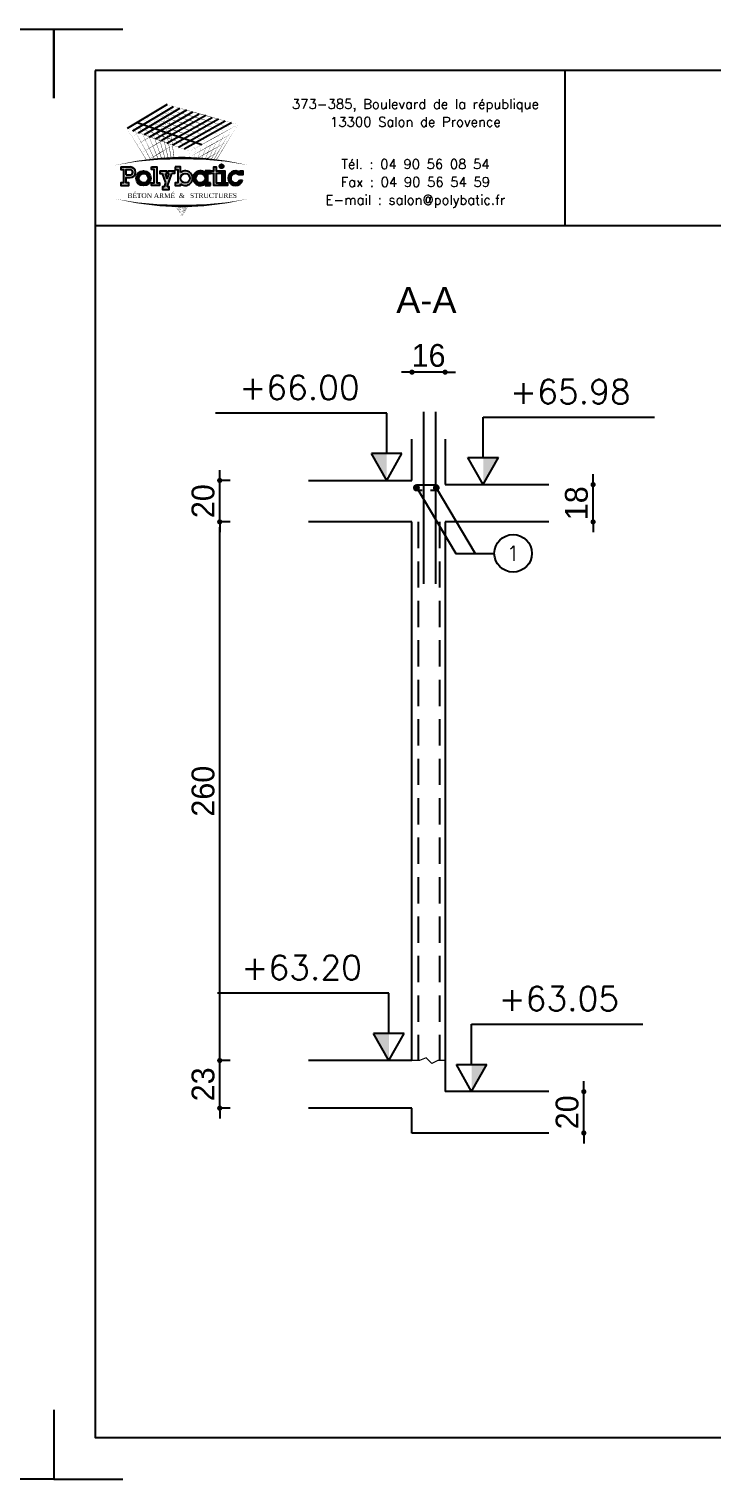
# Model space of a CAD drawing. Header units: metres. Extents: x -5618 to 118954, y -306 to 4637.
# Drawn here: x 13183 to 13513, y 894 to 1594 of the extents above; entities that cross this region are included whole.
import ezdxf
from ezdxf.enums import TextEntityAlignment as Align

# ---------------------------------------------------------------- set-up
doc = ezdxf.new("R2010")
doc.units = ezdxf.units.M
doc.linetypes.add('CACHEX2', pattern=[19.05, 12.7, -6.35])
for name, color, linetype in [('COTATION', 1, 'Continuous'), ('GO-FER-HA', 140, 'Continuous'), ('GO-TEXTE', 9, 'Continuous'), ('K_ENT_M_Building_V.76', 7, 'Continuous'), ('STR_COTATION', 1, 'Continuous'), ('STR_VOI-POT', 6, 'Continuous')]:
    doc.layers.add(name, color=color, linetype=linetype)
doc.layers.add('Kofragna_forma', color=7, linetype='Continuous', lineweight=70)
doc.styles.add('GrDimensions', font='simplex.shx')
doc.styles.add('POLYBATIC', font='TIMES.TTF')
doc.styles.add('schéma', font='simplex.shx')
doc.styles.add('TEXTE', font='romans.shx')
doc.styles.add('TEXTEBA', font='ARIAL.TTF')
doc.dimstyles.new('COUPE-20', dxfattribs={"dimscale": 0.5, "dimtxt": 22, "dimasz": 5, "dimexe": 0.05, "dimexo": 0, "dimgap": 5, "dimtad": 1, "dimdec": 0, "dimdsep": 46, "dimtxsty": 'Standard', "dimblk1": 'DOT', "dimblk2": 'DOT', "dimsah": 1, "dimcen": 0, "dimdle": 150, "dimclrd": 1, "dimclre": 1, "dimclrt": 7, "dimadec": 0, "dimazin": 0, "dimtfac": 1, "dimtdec": 0, "dimtix": 1, "dimtmove": 2, "dimatfit": 3, "dimldrblk": 'DOT', "dimfxl": 0, "dimtvp": 1, "dimtolj": 1, "dimtzin": 0, "dimarcsym": 0})

# ---------------------------------------------------------------- blocks, each defined once
blk = doc.blocks.new('A$C492E529B')
h = blk.add_hatch(color=256)
h.paths.add_polyline_path([(-1.983, 0.1), (-2.083, 0.1), (-2.083, 0.3), (-1.933, 0.3, 1), (-1.933, 0.7), (-2.283, 0.7), (-2.283, 0.6), (-2.183, 0.6), (-2.183, 0.1), (-2.283, 0.1), (-2.283, 0), (-1.983, 0)])
h.paths.add_polyline_path([(-2.083, 0.4), (-2.083, 0.6), (-1.933, 0.6, -1), (-1.933, 0.4)], flags=16)
h = blk.add_hatch(color=256)
h.paths.add_polyline_path([(-1.158, 0.275, 1), (-1.708, 0.275, 1)])
h.paths.add_polyline_path([(-1.608, 0.275, -1), (-1.258, 0.275, -1)], flags=16)
for color, points in [(256, [(-0.938, 0.7), (-1.138, 0.7), (-1.138, 0.6), (-1.038, 0.6), (-1.038, 0.1), (-1.138, 0.1), (-1.138, 0), (-0.838, 0), (-0.838, 0.1), (-0.938, 0.1)]), (256, [(-0.367, 0.45), (-0.268, 0.45), (-0.268, 0.55), (-0.523, 0.55), (-0.523, 0.45), (-0.473, 0.45), (-0.543, 0.253), (-0.612, 0.45), (-0.562, 0.45), (-0.562, 0.55), (-0.818, 0.55), (-0.818, 0.45), (-0.718, 0.45), (-0.595, 0.101), (-0.648, -0.05), (-0.718, -0.05), (-0.718, -0.15), (-0.468, -0.15), (-0.468, -0.05), (-0.543, -0.05)]), (256, [(1.393, 0.55), (1.292, 0.55), (1.292, 0.7), (1.193, 0.7), (1.193, 0.55), (1.093, 0.55), (1.093, 0.45), (1.193, 0.45), (1.193, 0), (1.393, 0), (1.393, 0.1), (1.292, 0.1), (1.292, 0.45), (1.393, 0.45)]), (140, [(1.413, 0.725, 1), (1.563, 0.725, 1)]), (256, [(1.613, 0.55), (1.413, 0.55), (1.413, 0.45), (1.513, 0.45), (1.513, 0.1), (1.413, 0.1), (1.413, 0), (1.712, 0), (1.712, 0.1), (1.613, 0.1)]), (256, [(2.13, 0.4), (2.283, 0.4), (2.283, 0.55), (2.183, 0.55), (2.183, 0.487, 3.359496), (2.272, 0.2), (2.166, 0.2, -3.125802)])]:
    blk.add_hatch(color=color).paths.add_polyline_path(points)
h = blk.add_hatch(color=256)
h.paths.add_polyline_path([(-0.047, 0.487), (-0.047, 0.7), (-0.248, 0.7), (-0.248, 0.6), (-0.147, 0.6), (-0.147, 0.1), (-0.248, 0.1), (-0.248, 0), (-0.047, 0), (-0.047, 0.063, 2.12132)])
h.paths.add_polyline_path([(-0.047, 0.275, -1), (0.303, 0.275, -1)], flags=16)
h = blk.add_hatch(color=256)
h.paths.add_polyline_path([(1.073, 0.1), (0.973, 0.1), (0.973, 0.45), (1.073, 0.45), (1.073, 0.55), (0.873, 0.55), (0.873, 0.487, 2.12132), (0.873, 0.063), (0.873, 0), (1.073, 0)])
h.paths.add_polyline_path([(0.523, 0.275, -1), (0.873, 0.275, -1)], flags=16)
for p, q in [((0.873, 0.55), (0.873, 0.487)), ((1.073, 0.55), (0.873, 0.55)), ((1.073, 0.45), (1.073, 0.55)), ((-0.595, 0.101), (-0.718, 0.45)), ((-0.648, -0.05), (-0.595, 0.101)), ((-0.543, 0.253), (-0.612, 0.45)), ((-0.543, -0.05), (-0.367, 0.45)), ((-0.543, 0.253), (-0.473, 0.45)), ((0.873, 0.063), (0.873, 0)), ((0.973, 0.1), (0.973, 0.45)), ((0.973, 0.45), (1.073, 0.45)), ((1.073, 0.1), (0.973, 0.1)), ((1.073, 0), (1.073, 0.1)), ((2.166, 0.2), (2.272, 0.2)), ((0.873, 0), (1.073, 0))]:
    blk.add_line(p, q)
for points in [[(-2.283, 0.7), (-1.933, 0.7)], [(-2.283, 0.7), (-2.283, 0.6), (-2.183, 0.6), (-2.183, 0.1), (-2.283, 0.1), (-2.283, 0), (-1.983, 0), (-1.983, 0.1), (-2.083, 0.1), (-2.083, 0.3), (-1.933, 0.3)], [(-2.083, 0.4), (-2.083, 0.6), (-1.933, 0.6)], [(-1.138, 0.7), (-0.938, 0.7), (-0.938, 0.1), (-0.838, 0.1), (-0.838, 0), (-1.138, 0), (-1.138, 0.1), (-1.038, 0.1), (-1.038, 0.6), (-1.138, 0.6), (-1.138, 0.7)], [(-0.818, 0.55), (-0.562, 0.55)], [(-0.818, 0.55), (-0.818, 0.45), (-0.718, 0.45)], [(-0.612, 0.45), (-0.562, 0.45), (-0.562, 0.55)], [(-0.523, 0.55), (-0.268, 0.55), (-0.268, 0.45), (-0.367, 0.45)], [(-0.473, 0.45), (-0.523, 0.45), (-0.523, 0.55)], [(-0.248, 0.7), (-0.248, 0.6), (-0.147, 0.6), (-0.147, 0.1), (-0.248, 0.1), (-0.248, 0), (-0.047, 0), (-0.047, 0.063)], [(-0.047, 0.487), (-0.047, 0.7), (-0.248, 0.7)], [(1.093, 0.55), (1.193, 0.55), (1.193, 0.7), (1.292, 0.7), (1.292, 0.55), (1.393, 0.55), (1.393, 0.45), (1.292, 0.45), (1.292, 0.1), (1.393, 0.1), (1.393, 0), (1.193, 0), (1.193, 0.45), (1.093, 0.45)], [(1.093, 0.45), (1.093, 0.55)], [(1.413, 0.45), (1.413, 0.55), (1.613, 0.55), (1.613, 0.1), (1.712, 0.1), (1.712, 0), (1.413, 0), (1.413, 0.1), (1.513, 0.1), (1.513, 0.45), (1.413, 0.45)], [(2.183, 0.487), (2.183, 0.55), (2.283, 0.55), (2.283, 0.4), (2.13, 0.4)], [(-2.083, 0.4), (-1.933, 0.4)], [(-0.648, -0.05), (-0.718, -0.05), (-0.718, -0.15), (-0.468, -0.15), (-0.468, -0.05), (-0.543, -0.05)]]:
    blk.add_lwpolyline(points)
for centre, radius in [((-1.433, 0.275), 0.275), ((-1.433, 0.275), 0.175), ((0.128, 0.275), 0.175), ((0.698, 0.275), 0.175)]:
    blk.add_circle(centre, radius)
at = {"color": 140}
blk.add_circle((1.488, 0.725), 0.075, dxfattribs=at)
for centre, radius, start, end in [((-1.933, 0.5), 0.2, 270, 90), ((-1.933, 0.5), 0.1, 270, 90), ((0.128, 0.275), 0.275, 230.4788, 129.5212), ((0.698, 0.275), 0.275, 50.4788, 309.5212), ((2.008, 0.275), 0.275, 50.4788, 344.1734), ((2.008, 0.275), 0.175, 45.5847, 334.6231)]:
    blk.add_arc(centre, radius, start, end)
blk = doc.blocks.new('POLYBATIC')
at = {"color": 140}
for p, q in [((-0.43, 3.281), (-1.602, 2.578)), ((-1.435, 2.518), (-0.241, 3.228)), ((-1.268, 2.457), (-0.053, 3.175)), ((0.135, 3.121), (-1.101, 2.397)), ((-0.934, 2.337), (0.323, 3.068)), ((-0.767, 2.276), (0.511, 3.015)), ((-1.309, 2.754), (0.586, 2.109)), ((0.7, 2.962), (-0.6, 2.216)), ((-0.433, 2.156), (0.888, 2.908)), ((1.076, 2.855), (-0.266, 2.095)), ((-0.099, 2.035), (1.264, 2.802)), ((1.452, 2.749), (0.067, 1.974))]:
    blk.add_line(p, q, dxfattribs=at)
for points in [[(-1.016, 2.93, 0.0156, 0, 0), (-0.43, 3.281, 0, 0, 0)], [(-0.391, 2.983, 0, 0.0156, 0), (-0.923, 2.663, 0, 0, 0)], [(0.122, 2.71, 0.0156, 0, 0), (-0.869, 3.018, 0, 0, 0)], [(-0.491, 1.706, 0.0136, 0, 0), (-0.869, 3.018, 0, 0, 0)], [(-0.838, 2.873, 0.0156, 0, 0), (-0.241, 3.228, 0, 0, 0)], [(0.283, 2.803, 0.0156, 0, 0), (-0.723, 3.105, 0, 0, 0)], [(-0.398, 1.71, 0.014, 0, 0), (-0.723, 3.105, 0, 0, 0)], [(-0.661, 2.816, 0.0156, 0, 0), (-0.053, 3.175, 0, 0, 0)], [(0.444, 2.896, 0.0156, 0, 0), (-0.576, 3.193, 0, 0, 0)], [(-0.309, 1.714, 0.0145, 0, 0), (-0.576, 3.193, 0, 0, 0)], [(-0.483, 2.759, 0.0156, 0, 0), (0.135, 3.121, 0, 0, 0)], [(0.605, 2.988, 0.0156, 0, 0), (-0.43, 3.281, 0, 0, 0)], [(-0.225, 1.716, 0.0149, 0, 0), (-0.43, 3.281, 0, 0, 0)], [(-0.305, 2.702, 0.0156, 0, 0), (0.323, 3.068, 0, 0, 0)], [(-0.128, 2.646, 0.0156, 0, 0), (0.511, 3.015, 0, 0, 0)], [(1.641, 2.695, 0, 0.0156, 0), (0.605, 2.988, 0, 0, 0)], [(-1.602, 2.578, 0, 0.0156, 0), (-1.016, 2.93, 0, 0, 0)], [(-0.684, 2.246, 0.0156, 0, 0), (-1.602, 2.578, 0, 0, 0)], [(-1.031, 1.66, 0.0111, 0, 0), (-1.602, 2.578, 0, 0, 0)], [(-1.456, 2.344, 0, 0.0156, 0), (-0.923, 2.663, 0, 0, 0)], [(-0.522, 2.339, 0.0156, 0, 0), (-1.455, 2.666, 0, 0, 0)], [(-0.913, 1.673, 0.0116, 0, 0), (-1.455, 2.666, 0, 0, 0)], [(-1.435, 2.518, 0, 0.0156, 0), (-0.838, 2.873, 0, 0, 0)], [(-0.361, 2.432, 0.0156, 0, 0), (-1.309, 2.754, 0, 0, 0)], [(-0.8, 1.684, 0.0121, 0, 0), (-1.309, 2.754, 0, 0, 0)], [(-1.268, 2.457, 0, 0.0156, 0), (-0.661, 2.816, 0, 0, 0)], [(-0.2, 2.524, 0.0156, 0, 0), (-1.162, 2.842, 0, 0, 0)], [(-0.692, 1.693, 0.0126, 0, 0), (-1.162, 2.842, 0, 0, 0)], [(-1.101, 2.397, 0, 0.0156, 0), (-0.483, 2.759, 0, 0, 0)], [(-0.039, 2.617, 0.0156, 0, 0), (-1.016, 2.93, 0, 0, 0)], [(-0.589, 1.7, 0.0131, 0, 0), (-1.016, 2.93, 0, 0, 0)], [(-0.934, 2.337, 0, 0.0156, 0), (-0.305, 2.702, 0, 0, 0)], [(-0.352, 2.685, 0, 0.0156, 0), (-0.831, 2.397, 0, 0, 0)], [(-0.767, 2.276, 0, 0.0156, 0), (-0.128, 2.646, 0, 0, 0)], [(-0.6, 2.216, 0, 0.0156, 0), (0.05, 2.589, 0, 0, 0)], [(0.937, 2.305, 0, 0.0156, 0), (-0.039, 2.617, 0, 0, 0)], [(0.05, 2.589, 0.0156, 0, 0), (0.7, 2.962, 0, 0, 0)], [(1.113, 2.402, 0, 0.0156, 0), (0.122, 2.71, 0, 0, 0)], [(0.227, 2.532, 0.0156, 0, 0), (0.888, 2.908, 0, 0, 0)], [(1.289, 2.5, 0, 0.0156, 0), (0.283, 2.803, 0, 0, 0)], [(0.405, 2.475, 0.0156, 0, 0), (1.076, 2.855, 0, 0, 0)], [(1.465, 2.598, 0, 0.0156, 0), (0.444, 2.896, 0, 0, 0)], [(0.582, 2.418, 0.0156, 0, 0), (1.264, 2.802, 0, 0, 0)], [(0.76, 2.362, 0.0156, 0, 0), (1.452, 2.749, 0, 0, 0)], [(0.937, 2.305, 0.0156, 0, 0), (1.641, 2.695, 0, 0, 0)], [(0.942, 1.67, 0.0112, 0, 0), (1.465, 2.598, 0, 0, 0)], [(1.012, 1.663, 0.012, 0, 0), (1.641, 2.695, 0, 0, 0)], [(-1.31, 2.109, 0, 0.0156, 0), (-0.831, 2.397, 0, 0, 0)], [(-1.165, 1.875, 0, 0.0156, 0), (-0.739, 2.131, 0, 0, 0)], [(-0.312, 2.386, 0, 0.0156, 0), (-0.739, 2.131, 0, 0, 0)], [(0.234, 1.914, 0, 0.0156, 0), (-0.684, 2.246, 0, 0, 0)], [(0.41, 2.012, 0, 0.0156, 0), (-0.522, 2.339, 0, 0, 0)], [(-0.433, 2.156, 0, 0.0156, 0), (0.227, 2.532, 0, 0, 0)], [(0.586, 2.109, 0, 0.0156, 0), (-0.361, 2.432, 0, 0, 0)], [(-0.266, 2.095, 0, 0.0156, 0), (0.405, 2.475, 0, 0, 0)], [(0.762, 2.207, 0, 0.0156, 0), (-0.2, 2.524, 0, 0, 0)], [(-0.099, 2.035, 0, 0.0156, 0), (0.582, 2.418, 0, 0, 0)], [(0.067, 1.974, 0, 0.0156, 0), (0.76, 2.362, 0, 0, 0)], [(0.234, 1.914, 0, 0.0156, 0), (0.937, 2.305, 0, 0, 0)], [(0.587, 1.7, 0.00718, 0, 0), (0.762, 2.207, 0, 0, 0)], [(0.689, 1.693, 0.0083, 0, 0), (0.937, 2.305, 0, 0, 0)], [(0.765, 1.884, 0.0156, 0, 0), (1.342, 2.205, 0, 0, 0)], [(0.781, 1.685, 0.00933, 0, 0), (1.113, 2.402, 0, 0, 0)], [(0.852, 2.095, 0.0156, 0, 0), (1.491, 2.45, 0, 0, 0)], [(0.865, 1.678, 0.0103, 0, 0), (1.289, 2.5, 0, 0, 0)], [(-1.953, 1.508, 0, 0.0781, -0.053843), (0, 1.719, 0, 0, 0)], [(-1.019, 1.641, 0, 0.0156, 0), (-0.646, 1.864, 0, 0, 0)], [(-0.273, 2.088, 0, 0.0156, 0), (-0.646, 1.864, 0, 0, 0)], [(-0.234, 1.79, 0, 0.00638, 0), (-0.365, 1.711, 0, 0.00638, 0)], [(1.953, 1.508, 0, 0.0781, 0.053843), (0, 1.719, 0, 0, 0)], [(0.213, 1.74, 0, 0.0156, 0), (0.852, 2.095, 0, 0, 0)], [(0.21, 1.716, 0.00323, 0, 0), (0.234, 1.914, 0, 0, 0)], [(0.349, 1.712, 0.00465, 0, 0), (0.41, 2.012, 0, 0, 0)], [(0.447, 1.708, 0.00693, 0.0156, 0), (0.767, 1.886, 0, 0, 0)], [(0.474, 1.706, 0.00597, 0, 0), (0.586, 2.109, 0, 0, 0)], [(0.68, 1.675, 0.0156, 0, 0), (1.193, 1.96, 0, 0, 0)], [(0.96, 1.668, 0.00293, 0, 0), (1.044, 1.715, 0, 0, 0)], [(-1.953, 0.523, 0, 0.0781, 0.053843), (0, 0.312, 0, 0, 0)], [(1.953, 0.523, 0, 0.0781, -0.053843), (0, 0.312, 0, 0, 0)], [(0, 0, 0, 0.00381, 0), (-0.195, 0.315, 0, 0.00381, 0)], [(0, 0, 0, 0.00368, 0), (-0.171, 0.314, 0, 0.00368, 0)], [(0, 0, 0, 0.00356, 0), (-0.149, 0.314, 0, 0.00356, 0)], [(0, 0, 0, 0.00345, 0), (-0.128, 0.313, 0, 0.00345, 0)], [(0, 0, 0, 0.00334, 0), (-0.109, 0.313, 0, 0.00334, 0)], [(0, 0, 0, 0.00324, 0), (-0.09, 0.313, 0, 0.00324, 0)], [(0, 0, 0, 0.00315, 0), (-0.073, 0.313, 0, 0.00315, 0)], [(0, 0, 0, 0.00306, 0), (-0.056, 0.313, 0, 0.00306, 0)], [(0, 0, 0, 0.00306, 0), (-0.056, 0.313, 0, 0.00306, 0)], [(0, 0, 0, 0.00298, 0), (-0.041, 0.313, 0, 0.00298, 0)], [(0, 0, 0, 0.0051, 0), (0.038, 0.313, 0, 0.0051, 0)], [(0, 0, 0, 0.00425, 0), (0.127, 0.313, 0, 0.00425, 0)], [(0, 0, 0, 0.00408, 0), (0.145, 0.314, 0, 0.00408, 0)], [(0, 0, 0, 0.00392, 0), (0.162, 0.314, 0, 0.00392, 0)], [(0, 0, 0, 0.00378, 0), (0.177, 0.314, 0, 0.00378, 0)], [(0, 0, 0, 0.00365, 0), (0.191, 0.315, 0, 0.00365, 0)], [(0, 0, 0, 0.00486, 0), (0.064, 0.313, 0, 0.00486, 0)], [(0, 0, 0, 0.00464, 0), (0.087, 0.313, 0, 0.00464, 0)], [(0, 0, 0, 0.00443, 0), (0.108, 0.313, 0, 0.00443, 0)]]:
    blk.add_lwpolyline(points, format="xyseb", dxfattribs=at)
at = {"color": 5, "xscale": 0.78125, "yscale": 0.78125, "zscale": 0.78125}
blk.add_blockref('A$C492E529B', (0, 0.91), dxfattribs=at)
at = {"lineweight": 60, "style": 'POLYBATIC'}
for s, p in [('BÉTON ARMÉ', (-1.587, 0.547)), ('STRUCTURES', (0.24, 0.547))]:
    blk.add_text(s, height=0.1406, dxfattribs=at).set_placement(p)
at = {"color": 140, "style": 'POLYBATIC'}
blk.add_text('&', height=0.141, dxfattribs=at).set_placement((0, 0.547), align=Align.CENTER)
blk = doc.blocks.new('_DOT')
at = {"color": 0, "linetype": 'ByBlock'}
blk.add_line((-0.5, 0), (-1, 0), dxfattribs=at)
at = {"color": 0, "linetype": 'ByBlock', "const_width": 0.5}
blk.add_lwpolyline([(-0.25, 0, 1), (0.25, 0, 1)], format="xyb", close=True, dxfattribs=at)
blk = doc.blocks.new('*D804')
at = {"layer": 'COTATION', "color": 1, "lineweight": -2, "ltscale": 4.5}
for p, q in [((13275.06, 1098.29), (13275.06, 1100.79)), ((13280.06, 1095.79), (13275.03, 1095.79)), ((13275.06, 1072.79), (13275.06, 1095.79)), ((13280.06, 1072.79), (13275.03, 1072.79)), ((13275.06, 1070.29), (13275.06, 1067.79))]:
    blk.add_line(p, q, dxfattribs=at)
at = {"layer": 'DEFPOINTS', "color": 0, "lineweight": -3, "ltscale": 4.5}
for p in [(13275.06, 1095.79), (13317.83, 1095.79), (13317.83, 1072.79)]:
    blk.add_point(p, dxfattribs=at)
at = {"layer": 'COTATION', "color": 1, "lineweight": -2, "ltscale": 4.5, "xscale": 2.5, "yscale": 2.5, "zscale": 2.5}
for p, rotation in [((13275.06, 1095.79), 270), ((13275.06, 1072.79), 90)]:
    blk.add_blockref('_DOT', p, dxfattribs=dict(at, rotation=rotation))
at = {"layer": 'COTATION', "color": 7, "lineweight": -3, "ltscale": 4.5, "insert": (13267.06, 1084.29), "char_height": 11, "attachment_point": 5, "rotation": 90}
blk.add_mtext('\\A1;23', dxfattribs=at)
blk = doc.blocks.new('*D805')
at = {"layer": 'COTATION', "color": 1, "lineweight": -2, "ltscale": 4.5}
for p, q in [((13280.06, 1355.79), (13275.03, 1355.79)), ((13275.06, 1098.29), (13275.06, 1353.29)), ((13280.06, 1095.79), (13275.03, 1095.79))]:
    blk.add_line(p, q, dxfattribs=at)
at = {"layer": 'DEFPOINTS', "color": 0, "lineweight": -3, "ltscale": 4.5}
for p in [(13275.06, 1355.79), (13317.83, 1355.79), (13317.83, 1095.79)]:
    blk.add_point(p, dxfattribs=at)
at = {"layer": 'COTATION', "color": 1, "lineweight": -2, "ltscale": 4.5, "xscale": 2.5, "yscale": 2.5, "zscale": 2.5}
for p, rotation in [((13275.06, 1355.79), 90), ((13275.06, 1095.79), 270)]:
    blk.add_blockref('_DOT', p, dxfattribs=dict(at, rotation=rotation))
at = {"layer": 'COTATION', "color": 7, "lineweight": -3, "ltscale": 4.5, "insert": (13267.06, 1225.79), "char_height": 11, "attachment_point": 5, "rotation": 90}
blk.add_mtext('\\A1;260', dxfattribs=at)
blk = doc.blocks.new('*D806')
at = {"layer": 'COTATION', "color": 1, "lineweight": -2, "ltscale": 4.5}
for p, q in [((13275.06, 1378.29), (13275.06, 1380.79)), ((13280.06, 1375.79), (13275.03, 1375.79)), ((13275.06, 1355.79), (13275.06, 1375.79)), ((13280.06, 1355.79), (13275.03, 1355.79)), ((13275.06, 1353.29), (13275.06, 1350.79))]:
    blk.add_line(p, q, dxfattribs=at)
at = {"layer": 'DEFPOINTS', "color": 0, "lineweight": -3, "ltscale": 4.5}
for p in [(13275.06, 1375.79), (13317.83, 1375.79), (13317.83, 1355.79)]:
    blk.add_point(p, dxfattribs=at)
at = {"layer": 'COTATION', "color": 1, "lineweight": -2, "ltscale": 4.5, "xscale": 2.5, "yscale": 2.5, "zscale": 2.5}
for p, rotation in [((13275.06, 1375.79), 270), ((13275.06, 1355.79), 90)]:
    blk.add_blockref('_DOT', p, dxfattribs=dict(at, rotation=rotation))
at = {"layer": 'COTATION', "color": 7, "lineweight": -3, "ltscale": 4.5, "insert": (13267.06, 1365.79), "char_height": 11, "attachment_point": 5, "rotation": 90}
blk.add_mtext('\\A1;20', dxfattribs=at)
blk = doc.blocks.new('*D807')
at = {"layer": 'DEFPOINTS', "color": 0, "lineweight": -3, "ltscale": 4.5}
for p in [(13367.83, 1428.07), (13367.83, 1395.79, 187.69), (13383.83, 1395.79, 187.69)]:
    blk.add_point(p, dxfattribs=at)
at = {"layer": 'STR_COTATION', "color": 1, "lineweight": -2, "ltscale": 4.5}
for p, q in [((13365.33, 1428.07), (13362.83, 1428.07)), ((13367.83, 1428.08), (13367.83, 1428.09)), ((13383.83, 1428.07), (13367.83, 1428.07)), ((13383.83, 1428.08), (13383.83, 1428.09)), ((13386.33, 1428.07), (13388.83, 1428.07))]:
    blk.add_line(p, q, dxfattribs=at)
at = {"layer": 'STR_COTATION', "color": 1, "lineweight": -2, "ltscale": 4.5, "xscale": 2.5, "yscale": 2.5, "zscale": 2.5}
blk.add_blockref('_DOT', (13367.83, 1428.07), dxfattribs=at)
at = {"layer": 'STR_COTATION', "color": 1, "lineweight": -2, "ltscale": 4.5, "xscale": 2.5, "yscale": 2.5, "zscale": 2.5, "rotation": 180}
blk.add_blockref('_DOT', (13383.83, 1428.07), dxfattribs=at)
at = {"layer": 'STR_COTATION', "color": 7, "lineweight": -3, "ltscale": 4.5, "insert": (13375.83, 1436.07), "char_height": 11, "attachment_point": 5}
blk.add_mtext('\\A1;16', dxfattribs=at)
blk = doc.blocks.new('*D808')
at = {"layer": 'DEFPOINTS', "color": 0, "lineweight": -3, "ltscale": 4.5}
for p in [(13433.83, 1080.79, 187.69), (13450.74, 1080.79), (13431.86, 1060.79, 187.69)]:
    blk.add_point(p, dxfattribs=at)
at = {"layer": 'STR_COTATION', "color": 1, "lineweight": -2, "ltscale": 4.5}
for p, q in [((13450.74, 1083.29), (13450.74, 1085.79)), ((13450.74, 1060.79), (13450.74, 1080.79)), ((13450.76, 1080.79), (13450.77, 1080.79)), ((13450.74, 1058.29), (13450.74, 1055.79)), ((13450.76, 1060.79), (13450.77, 1060.79))]:
    blk.add_line(p, q, dxfattribs=at)
at = {"layer": 'STR_COTATION', "color": 1, "lineweight": -2, "ltscale": 4.5, "xscale": 2.5, "yscale": 2.5, "zscale": 2.5}
for p, rotation in [((13450.74, 1080.79), 270), ((13450.74, 1060.79), 90)]:
    blk.add_blockref('_DOT', p, dxfattribs=dict(at, rotation=rotation))
at = {"layer": 'STR_COTATION', "color": 7, "lineweight": -3, "ltscale": 4.5, "insert": (13442.74, 1070.79), "char_height": 11, "attachment_point": 5, "rotation": 90}
blk.add_mtext('\\A1;20', dxfattribs=at)
blk = doc.blocks.new('*D809')
at = {"layer": 'DEFPOINTS', "color": 0, "lineweight": -3, "ltscale": 4.5}
for p in [(13433.83, 1373.79, 281.53), (13455.23, 1373.79), (13433.83, 1355.79, 281.53)]:
    blk.add_point(p, dxfattribs=at)
at = {"layer": 'STR_COTATION', "color": 1, "lineweight": -2, "ltscale": 4.5}
for p, q in [((13455.23, 1376.29), (13455.23, 1378.79)), ((13455.23, 1355.79), (13455.23, 1373.79)), ((13455.25, 1373.79), (13455.26, 1373.79)), ((13455.23, 1353.29), (13455.23, 1350.79)), ((13455.25, 1355.79), (13455.26, 1355.79))]:
    blk.add_line(p, q, dxfattribs=at)
at = {"layer": 'STR_COTATION', "color": 1, "lineweight": -2, "ltscale": 4.5, "xscale": 2.5, "yscale": 2.5, "zscale": 2.5}
for p, rotation in [((13455.23, 1373.79), 270), ((13455.23, 1355.79), 90)]:
    blk.add_blockref('_DOT', p, dxfattribs=dict(at, rotation=rotation))
at = {"layer": 'STR_COTATION', "color": 7, "lineweight": -3, "ltscale": 4.5, "insert": (13447.23, 1364.79), "char_height": 11, "attachment_point": 5, "rotation": 90}
blk.add_mtext('\\A1;18', dxfattribs=at)

msp = doc.modelspace()

# ---------------------------------------------------------------- linework, layer by layer
at = {"color": 7, "linetype": 'Continuous', "lineweight": -3}
for p, q in [((13363, 1388.79, 187.69), (13348.25, 1388.79, 187.69)), ((13355.63, 1375.79, 187.69), (13348.25, 1388.79, 187.69)), ((13363, 1388.79, 187.69), (13348.25, 1388.79, 187.69)), ((13355.63, 1375.79, 187.69), (13348.25, 1388.79, 187.69)), ((13355.63, 1375.79, 187.69), (13363, 1388.79, 187.69)), ((13355.63, 1375.79, 187.69), (13363, 1388.79, 187.69)), ((13394.82, 1386.79, 281.53), (13409.57, 1386.79, 281.53)), ((13402.2, 1373.79, 281.53), (13394.82, 1386.79, 281.53)), ((13394.82, 1386.79, 281.53), (13409.57, 1386.79, 281.53)), ((13402.2, 1373.79, 281.53), (13394.82, 1386.79, 281.53)), ((13402.2, 1373.79, 281.53), (13409.57, 1386.79, 281.53)), ((13402.2, 1373.79, 281.53), (13409.57, 1386.79, 281.53)), ((13364.06, 1108.79, 187.69), (13349.31, 1108.79, 187.69)), ((13356.69, 1095.79, 187.69), (13349.31, 1108.79, 187.69)), ((13364.06, 1108.79, 187.69), (13349.31, 1108.79, 187.69)), ((13356.69, 1095.79, 187.69), (13349.31, 1108.79, 187.69)), ((13356.69, 1095.79, 187.69), (13364.06, 1108.79, 187.69)), ((13356.69, 1095.79, 187.69), (13364.06, 1108.79, 187.69)), ((13389.25, 1093.79, 187.69), (13404, 1093.79, 187.69)), ((13396.63, 1080.79, 187.69), (13389.25, 1093.79, 187.69)), ((13389.25, 1093.79, 187.69), (13404, 1093.79, 187.69)), ((13396.63, 1080.79, 187.69), (13389.25, 1093.79, 187.69)), ((13396.63, 1080.79, 187.69), (13404, 1093.79, 187.69)), ((13396.63, 1080.79, 187.69), (13404, 1093.79, 187.69))]:
    msp.add_line(p, q, dxfattribs=at)
for points in [[(13161.66, 1593.71), (13194.99, 1593.71), (13194.99, 1560.38)], [(13194.99, 1560.38), (13194.99, 1593.71), (13228.32, 1593.71)], [(13441.63, 1573.71), (13441.63, 1498.77)], [(14164.89, 1498.77), (13214.99, 1498.77)], [(13194.99, 927.11), (13194.99, 893.78), (13161.66, 893.78)], [(13194.99, 927.11), (13194.99, 893.78), (13228.32, 893.78)]]:
    msp.add_lwpolyline(points)
msp.add_lwpolyline([(13214.99, 1573.71), (13214.99, 913.78), (14164.89, 913.78), (14164.89, 1573.71)], close=True)
at = {"lineweight": 18, "elevation": 187.69}
msp.add_lwpolyline([(13383.83, 1095.79), (13380.37, 1095.79), (13377.34, 1094.36), (13374.6, 1097.13), (13371.44, 1095.79), (13367.83, 1095.79)], dxfattribs=at)
at = {"color": 7, "linetype": 'Continuous', "lineweight": -3}
for points in [[(13348.25, 1388.79, 187.69), (13355.63, 1375.79, 187.69), (13355.63, 1388.76, 187.69)], [(13348.25, 1388.79, 187.69), (13355.63, 1375.79, 187.69), (13355.63, 1388.76, 187.69)], [(13409.57, 1386.79, 281.53), (13402.2, 1373.79, 281.53), (13402.2, 1386.76, 281.53)], [(13409.57, 1386.79, 281.53), (13402.2, 1373.79, 281.53), (13402.2, 1386.76, 281.53)], [(13349.31, 1108.79, 187.69), (13356.69, 1095.79, 187.69), (13356.69, 1108.75, 187.69)], [(13349.31, 1108.79, 187.69), (13356.69, 1095.79, 187.69), (13356.69, 1108.75, 187.69)], [(13404, 1093.79, 187.69), (13396.63, 1080.79, 187.69), (13396.63, 1093.75, 187.69)], [(13404, 1093.79, 187.69), (13396.63, 1080.79, 187.69), (13396.63, 1093.75, 187.69)]]:
    msp.add_solid(points, dxfattribs=at)
at = {"layer": 'GO-FER-HA', "elevation": 93.84}
for points in [[(13370.21, 1372.22), (13388.99, 1340.59), (13407.57, 1340.59)], [(13379.54, 1372.22), (13398.32, 1340.59), (13407.57, 1340.59)]]:
    msp.add_lwpolyline(points, dxfattribs=at)
at = {"layer": 'GO-FER-HA'}
msp.add_circle((13416.63, 1340.59, 93.84), 9.06, dxfattribs=at)
at = {"layer": 'K_ENT_M_Building_V.76', "color": 30, "linetype": 'Continuous', "lineweight": -3}
for p, q in [((13349.13, 1408.29, 187.69), (13272.99, 1408.29, 187.69)), ((13349.13, 1408.29, 187.69), (13272.99, 1408.29, 187.69)), ((13355.63, 1408.29, 187.69), (13349.13, 1408.29, 187.69)), ((13355.63, 1408.29, 187.69), (13349.13, 1408.29, 187.69)), ((13355.63, 1388.79, 187.69), (13355.63, 1408.29, 187.69)), ((13355.63, 1388.79, 187.69), (13355.63, 1408.29, 187.69)), ((13402.2, 1386.79, 281.53), (13402.2, 1406.29, 281.53)), ((13402.2, 1406.29, 281.53), (13408.7, 1406.29, 281.53)), ((13402.2, 1386.79, 281.53), (13402.2, 1406.29, 281.53)), ((13402.2, 1406.29, 281.53), (13408.7, 1406.29, 281.53)), ((13408.7, 1406.29, 281.53), (13484.84, 1406.29, 281.53)), ((13408.7, 1406.29, 281.53), (13484.84, 1406.29, 281.53)), ((13350.19, 1128.29, 187.69), (13274.04, 1128.29, 187.69)), ((13350.19, 1128.29, 187.69), (13274.04, 1128.29, 187.69)), ((13356.69, 1128.29, 187.69), (13350.19, 1128.29, 187.69)), ((13356.69, 1128.29, 187.69), (13350.19, 1128.29, 187.69)), ((13356.69, 1108.79, 187.69), (13356.69, 1128.29, 187.69)), ((13356.69, 1108.79, 187.69), (13356.69, 1128.29, 187.69)), ((13396.63, 1093.79, 187.69), (13396.63, 1113.29, 187.69)), ((13396.63, 1113.29, 187.69), (13403.13, 1113.29, 187.69)), ((13396.63, 1093.79, 187.69), (13396.63, 1113.29, 187.69)), ((13396.63, 1113.29, 187.69), (13403.13, 1113.29, 187.69)), ((13403.13, 1113.29, 187.69), (13479.27, 1113.29, 187.69)), ((13403.13, 1113.29, 187.69), (13479.27, 1113.29, 187.69))]:
    msp.add_line(p, q, dxfattribs=at)
at = {"layer": 'Kofragna_forma', "color": 4, "lineweight": -3}
for p, q in [((13367.83, 1375.79, 187.69), (13367.83, 1395.79, 187.69)), ((13383.83, 1395.79, 187.69), (13383.83, 1373.79, 187.69)), ((13317.83, 1375.79, 187.69), (13367.83, 1375.79, 187.69)), ((13383.83, 1373.79, 281.53), (13433.83, 1373.79, 281.53)), ((13367.83, 1355.79, 187.69), (13317.83, 1355.79, 187.69)), ((13367.83, 1095.79, 187.69), (13367.83, 1355.79, 187.69)), ((13383.83, 1355.79, 187.69), (13383.83, 1080.79, 187.69)), ((13433.83, 1355.79, 281.53), (13383.83, 1355.79, 281.53)), ((13367.83, 1095.79, 187.69), (13317.83, 1095.79, 187.69)), ((13433.83, 1080.79, 187.69), (13383.83, 1080.79, 187.69)), ((13367.83, 1072.79, 187.69), (13317.83, 1072.79, 187.69)), ((13367.83, 1060.79, 187.69), (13367.83, 1072.79, 187.69)), ((13433.83, 1060.79, 187.69), (13367.83, 1060.79, 187.69))]:
    msp.add_line(p, q, dxfattribs=at)
at = {"layer": 'STR_VOI-POT', "color": 3}
for p, q in [((13373.42, 1408.96, 93.84), (13373.42, 1325.96, 93.84)), ((13379.15, 1408.96, 93.84), (13379.15, 1325.96, 93.84))]:
    msp.add_line(p, q, dxfattribs=at)
at = {"layer": 'STR_VOI-POT', "const_width": 1.44, "elevation": 93.84}
for points in [[(13369.49, 1372.22, -1), (13370.93, 1372.22, -1)], [(13378.67, 1372.22, -1), (13380.11, 1372.22, -1)]]:
    msp.add_lwpolyline(points, format="xyb", close=True, dxfattribs=at)
at = {"layer": 'STR_VOI-POT', "elevation": 93.84}
msp.add_lwpolyline([(13372.82, 1370.92), (13370.21, 1370.92, -0.414214), (13368.9, 1372.22), (13368.9, 1372.31, -0.414214), (13370.21, 1373.62), (13379.39, 1373.62, -0.431995), (13380.7, 1372.22), (13380.7, 1372.22, -0.414214), (13379.39, 1370.92), (13376.78, 1370.92)], format="xyb", dxfattribs=at)
at = {"layer": 'STR_VOI-POT', "color": 1, "linetype": 'CACHEX2', "elevation": 93.84}
for points in [[(13370.83, 1355.79), (13370.83, 1095.79)], [(13381.1, 1355.79), (13381.1, 1095.79)]]:
    msp.add_lwpolyline(points, dxfattribs=at)

# ---------------------------------------------------------------- block references
at = {"xscale": 16.49835000000894, "yscale": 16.49834999989253, "zscale": 16.49835000000003}
msp.add_blockref('POLYBATIC', (13256.76, 1503.09), dxfattribs=at)

# ---------------------------------------------------------------- texts
at = {"style": 'schéma'}
for s, p in [('373-385, Boulevard de la république', (13369.51, 1555.18)), ('13300 Salon de Provence', (13369.51, 1546.55)), ('Tél. : 04 90 56 08 54', (13369.51, 1526.16)), ('Fax : 04 90 56 54 59', (13369.51, 1517.53)), ('E-mail : salon@polybatic.fr', (13369.51, 1508.9))]:
    msp.add_text(s, height=4.6662, dxfattribs=at).set_placement(p, align=Align.CENTER)
at = {"layer": 'GO-FER-HA', "style": 'TEXTE'}
msp.add_text('1', height=7.2, dxfattribs=at).set_placement((13416.63, 1340.59, 93.84), align=Align.MIDDLE_CENTER)
at = {"layer": 'GO-TEXTE', "style": 'TEXTEBA'}
msp.add_text('A-A', height=12.497, dxfattribs=at).set_placement((13360.24, 1456.62, 187.69))
at = {"layer": 'K_ENT_M_Building_V.76', "color": 0, "linetype": 'Continuous', "lineweight": -3, "char_height": 11.7, "style": 'GrDimensions'}
for s, insert, attachment_point in [('+66.00', (13342.63, 1414.79, 187.69), 9), ('+65.98', (13415.2, 1412.79, 281.53), 7), ('\\A1;+63.20', (13343.69, 1134.79, 187.69), 9), ('\\A1;+63.05', (13409.63, 1119.79, 187.69), 7)]:
    msp.add_mtext(s, dxfattribs=dict(at, insert=insert, attachment_point=attachment_point))

# ---------------------------------------------------------------- dimensions: what is measured, and where the dimension line sits
at = {"layer": 'COTATION', "lineweight": -3, "ltscale": 4.5}
for base, p1, p2, picture, middle in [((13275.06, 1375.79, 93.84), (13317.83, 1355.79, 93.84), (13317.83, 1375.79, 93.84), '*D806', (13267.06, 1365.79, 93.84)), ((13275.06, 1355.79, 93.84), (13317.83, 1095.79, 93.84), (13317.83, 1355.79, 93.84), '*D805', (13267.06, 1225.79, 93.84)), ((13275.06, 1095.79, 93.84), (13317.83, 1072.79, 93.84), (13317.83, 1095.79, 93.84), '*D804', (13267.06, 1084.29, 93.84))]:
    dim = msp.add_linear_dim(base=base, p1=p1, p2=p2, angle=90, dimstyle='COUPE-20', dxfattribs=at)
    dim.commit()
    dim.dimension.update_dxf_attribs({"geometry": picture, "text_midpoint": middle})
at = {"layer": 'STR_COTATION', "lineweight": -3, "ltscale": 4.5}
for base, p1, p2, angle, picture, middle in [((13367.83, 1428.07), (13383.83, 1395.79, 187.69), (13367.83, 1395.79, 187.69), 180, '*D807', (13375.83, 1436.07)), ((13455.23, 1373.79), (13433.83, 1355.79, 281.53), (13433.83, 1373.79, 281.53), 90, '*D809', (13447.23, 1364.79)), ((13450.74, 1080.79), (13431.86, 1060.79, 187.69), (13433.83, 1080.79, 187.69), 90, '*D808', (13442.74, 1070.79))]:
    dim = msp.add_linear_dim(base=base, p1=p1, p2=p2, angle=angle, dimstyle='COUPE-20', override={"dimfxl": 0.1}, dxfattribs=at)
    dim.commit()
    dim.dimension.update_dxf_attribs({"geometry": picture, "text_midpoint": middle})

doc.saveas('drawing.dxf')
